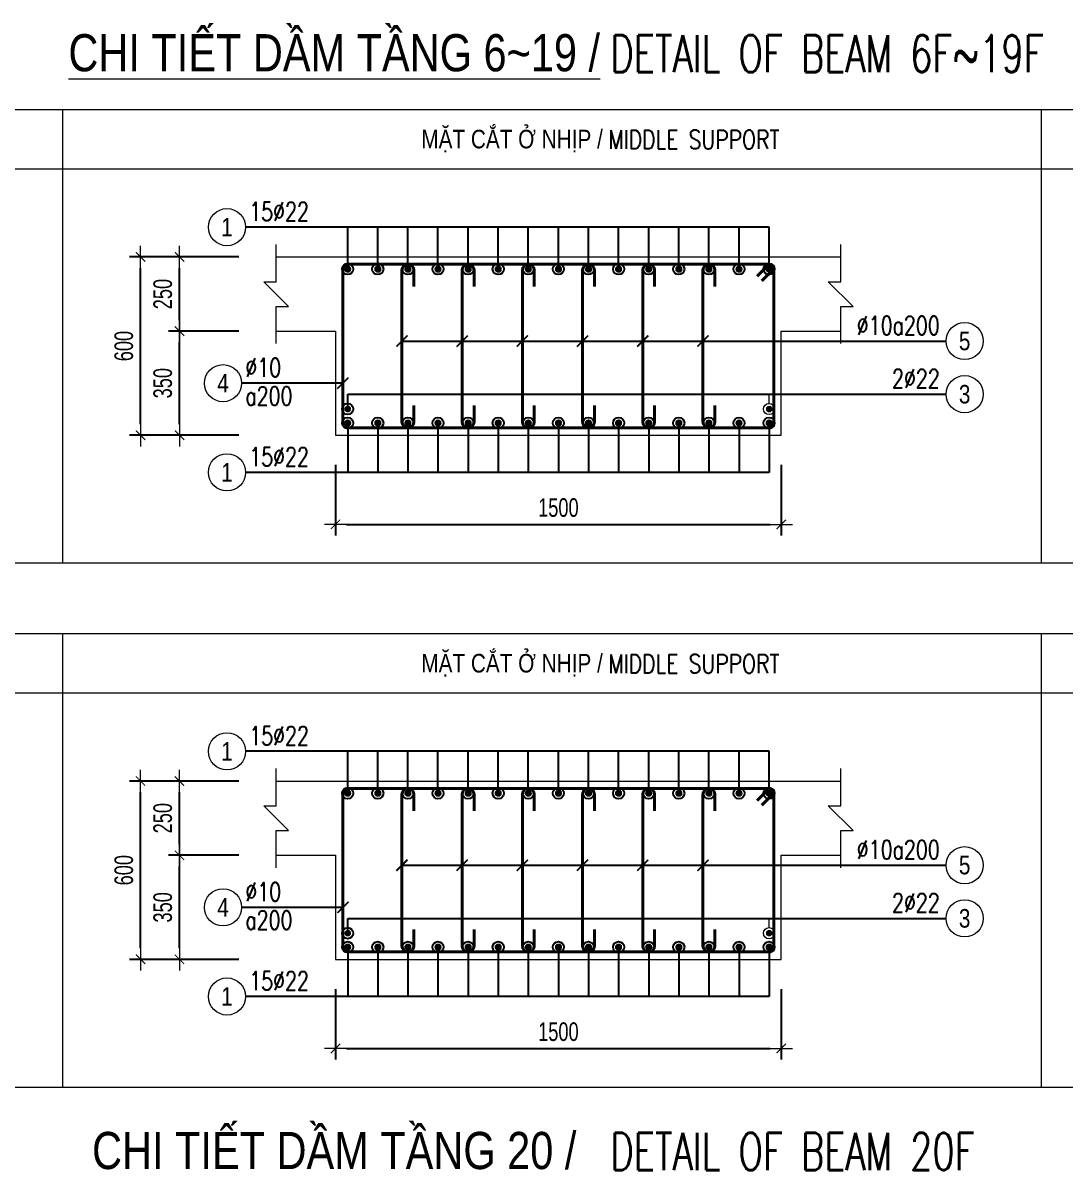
# Model space of a CAD drawing. Header units: millimetres. Extents: x 0 to 256521, y -18667 to 27271.
# Drawn here: x 226780 to 230287, y 6633 to 10493 of the extents above; entities that cross this region are included whole.
import ezdxf
from ezdxf.enums import TextEntityAlignment as Align

# ---------------------------------------------------------------- set-up
doc = ezdxf.new("R2010")
doc.units = ezdxf.units.MM
doc.layers.get('0').update_dxf_attribs({"lineweight": 20})
doc.layers.get('Defpoints').update_dxf_attribs({"color": 151, "lineweight": 9})
for name, color, linetype, lineweight in [('NDC_S_CONTINUOUS', 3, 'Continuous', 20), ('NDC_S_DIM', 1, 'Continuous', 15), ('NDC_S_REBAR', 4, 'Continuous', 35), ('NDC_S_STIRRUP', 4, 'Continuous', 40), ('NDC_S_THIN LINE', 8, 'Continuous', 9), ('NDC_S_VN TEXT', 7, 'Continuous', 20), ('NDC_Table', 3, 'Continuous', 20)]:
    doc.layers.add(name, color=color, linetype=linetype, lineweight=lineweight)
doc.styles.add('ARIAL', font='arial.ttf', dxfattribs={"width": 0.8})
doc.styles.add('NDC_DIM', font='', dxfattribs={"width": 0.75})
doc.styles.add('NDC_EN TXT', font='romans.shx', dxfattribs={"width": 0.8})
doc.styles.add('NDC_VIE TXT', font='arial.ttf', dxfattribs={"width": 0.8})
doc.styles.get('NDC_DIM').set_extended_font_data('Dotum')
doc.dimstyles.new('NDC_dim_25', dxfattribs={"dimscale": 25, "dimtxt": 2.5, "dimasz": 1.5, "dimexe": 1.5, "dimexo": 2.5, "dimgap": 1, "dimtad": 1, "dimdec": 0, "dimzin": 0, "dimdsep": 46, "dimtxsty": 'NDC_DIM', "dimblk": 'DIMMARK', "dimcen": 0.09, "dimdle": 1.2, "dimclrd": 1, "dimclre": 1, "dimclrt": 3, "dimadec": 0, "dimazin": 0, "dimtfac": 1, "dimtdec": 0, "dimtix": 1, "dimtofl": 0, "dimtmove": 0, "dimatfit": 3, "dimfxl": 8, "dimfxlon": 1, "dimtolj": 1, "dimtzin": 0, "dimarcsym": 0})

# ---------------------------------------------------------------- blocks, each defined once
blk = doc.blocks.new('DIMMARK')
at = {"layer": 'NDC_S_DIM', "color": 1}
blk.add_line((-1.5, 0), (1, 0), dxfattribs=at)
at = {"layer": 'NDC_S_DIM', "color": 2, "const_width": 0.1}
blk.add_lwpolyline([(-0.42, -0.42), (0.42, 0.42)], dxfattribs=at)
blk = doc.blocks.new('*D251')
at = {"layer": 'Defpoints', "color": 0, "transparency": 16777216}
for p in [(227832, 9106.1), (229332, 9106.1), (229332, 8806.1)]:
    blk.add_point(p, dxfattribs=at)
at = {"layer": 'NDC_S_DIM', "color": 1, "lineweight": -2, "transparency": 16777216}
for p, q in [((227832, 9006.1), (227832, 8768.6)), ((229332, 9006.1), (229332, 8768.6)), ((227869.5, 8806.1), (229294.5, 8806.1))]:
    blk.add_line(p, q, dxfattribs=at)
at = {"layer": 'NDC_S_DIM', "color": 1, "lineweight": -2, "transparency": 16777216, "xscale": 37.5, "yscale": 37.5, "zscale": 37.5, "rotation": 180}
blk.add_blockref('DIMMARK', (227832, 8806.1), dxfattribs=at)
at = {"layer": 'NDC_S_DIM', "color": 1, "lineweight": -2, "transparency": 16777216, "xscale": 37.5, "yscale": 37.5, "zscale": 37.5}
blk.add_blockref('DIMMARK', (229332, 8806.1), dxfattribs=at)
at = {"layer": 'NDC_S_DIM', "color": 3, "transparency": 16777216, "insert": (228582, 8862.3), "char_height": 62.5, "attachment_point": 5, "style": 'NDC_DIM'}
blk.add_mtext('\\A1;1500', dxfattribs=at)
blk = doc.blocks.new('*D252')
at = {"layer": 'Defpoints', "color": 0, "transparency": 16777216}
for p in [(227307, 9456.1), (227632, 9456.1), (227632, 9106.1)]:
    blk.add_point(p, dxfattribs=at)
at = {"layer": 'NDC_S_DIM', "color": 1, "lineweight": -2, "transparency": 16777216}
for p, q in [((227507, 9456.1), (227269.5, 9456.1)), ((227307, 9143.6), (227307, 9418.6)), ((227507, 9106.1), (227269.5, 9106.1))]:
    blk.add_line(p, q, dxfattribs=at)
at = {"layer": 'NDC_S_DIM', "color": 1, "lineweight": -2, "transparency": 16777216, "xscale": 37.5, "yscale": 37.5, "zscale": 37.5}
for p, rotation in [((227307, 9456.1), 90), ((227307, 9106.1), 270)]:
    blk.add_blockref('DIMMARK', p, dxfattribs=dict(at, rotation=rotation))
at = {"layer": 'NDC_S_DIM', "color": 3, "transparency": 16777216, "insert": (227250.8, 9281.1), "char_height": 62.5, "attachment_point": 5, "rotation": 90, "style": 'NDC_DIM'}
blk.add_mtext('\\A1;350', dxfattribs=at)
blk = doc.blocks.new('*D253')
at = {"layer": 'Defpoints', "color": 0, "transparency": 16777216}
for p in [(227307, 9706.1), (227632, 9706.1), (227632, 9456.1)]:
    blk.add_point(p, dxfattribs=at)
at = {"layer": 'NDC_S_DIM', "color": 1, "lineweight": -2, "transparency": 16777216}
for p, q in [((227507, 9706.1), (227269.5, 9706.1)), ((227307, 9493.6), (227307, 9668.6)), ((227507, 9456.1), (227269.5, 9456.1))]:
    blk.add_line(p, q, dxfattribs=at)
at = {"layer": 'NDC_S_DIM', "color": 1, "lineweight": -2, "transparency": 16777216, "xscale": 37.5, "yscale": 37.5, "zscale": 37.5}
for p, rotation in [((227307, 9706.1), 90), ((227307, 9456.1), 270)]:
    blk.add_blockref('DIMMARK', p, dxfattribs=dict(at, rotation=rotation))
at = {"layer": 'NDC_S_DIM', "color": 3, "transparency": 16777216, "insert": (227250.8, 9581.1), "char_height": 62.5, "attachment_point": 5, "rotation": 90, "style": 'NDC_DIM'}
blk.add_mtext('\\A1;250', dxfattribs=at)
blk = doc.blocks.new('*D254')
at = {"layer": 'Defpoints', "color": 0, "transparency": 16777216}
for p in [(227176, 9706.1), (227632, 9706.1), (227632, 9106.1)]:
    blk.add_point(p, dxfattribs=at)
at = {"layer": 'NDC_S_DIM', "color": 1, "lineweight": -2, "transparency": 16777216}
for p, q in [((227376, 9706.1), (227138.5, 9706.1)), ((227176, 9143.6), (227176, 9668.6)), ((227376, 9106.1), (227138.5, 9106.1))]:
    blk.add_line(p, q, dxfattribs=at)
at = {"layer": 'NDC_S_DIM', "color": 1, "lineweight": -2, "transparency": 16777216, "xscale": 37.5, "yscale": 37.5, "zscale": 37.5}
for p, rotation in [((227176, 9706.1), 90), ((227176, 9106.1), 270)]:
    blk.add_blockref('DIMMARK', p, dxfattribs=dict(at, rotation=rotation))
at = {"layer": 'NDC_S_DIM', "color": 3, "transparency": 16777216, "insert": (227119.8, 9406.1), "char_height": 62.5, "attachment_point": 5, "rotation": 90, "style": 'NDC_DIM'}
blk.add_mtext('\\A1;600', dxfattribs=at)
blk = doc.blocks.new('kata_block_THEP')
at = {"layer": 'NDC_S_REBAR', "color": 0}
for p, q in [((-0.5, 0), (0.5, 0)), ((-0.35, 0.35), (0.35, -0.35)), ((0.35, 0.35), (-0.35, -0.35)), ((0, 0.5), (0, -0.5))]:
    blk.add_line(p, q, dxfattribs=at)
at = {"layer": 'NDC_S_REBAR', "color": 0, "const_width": 0.0833}
blk.add_lwpolyline([(-0.5, 0, 1), (0.5, 0, 1), (-0.5, 0, 1)], format="xyb", dxfattribs=at)
blk = doc.blocks.new('*U212')
blk.add_circle((-2.5, 0), 2.5)
at = {"layer": 'NDC_S_VN TEXT', "color": 3, "style": 'NDC_EN TXT', "width": 0.75}
blk.add_attdef('DK1', (0.5, 0.85), '', height=2.5, dxfattribs=at)
at = {"layer": 'NDC_S_VN TEXT', "color": 7, "style": 'ARIAL', "width": 0.8}
blk.add_attdef('SH2', text='', height=2.5, dxfattribs=at).set_placement((-2.5, 0), align=Align.MIDDLE)
blk = doc.blocks.new('*U209')
blk.add_circle((2.5, 0), 2.5)
at = {"layer": 'NDC_S_VN TEXT', "color": 3, "style": 'NDC_EN TXT', "width": 0.75}
blk.add_attdef('DK2', text='', height=2.5, dxfattribs=at).set_placement((-0.85, 0.85), align=Align.RIGHT)
at = {"layer": 'NDC_S_VN TEXT', "color": 7, "style": 'ARIAL', "width": 0.8}
blk.add_attdef('SH3', text='', height=2.5, dxfattribs=at).set_placement((2.5, 0), align=Align.MIDDLE)
blk = doc.blocks.new('*U213')
blk.add_circle((-2.5, 0), 2.5)
at = {"layer": 'NDC_S_VN TEXT', "color": 3, "style": 'NDC_EN TXT', "width": 0.75}
for tag, p in [('DK1', (0.5, 0.85)), ('KC1', (0.5, -2.97))]:
    blk.add_attdef(tag, p, '', height=2.5, dxfattribs=at)
at = {"layer": 'NDC_S_VN TEXT', "color": 7, "style": 'ARIAL', "width": 0.8}
blk.add_attdef('SH2', text='', height=2.5, dxfattribs=at).set_placement((-2.5, 0), align=Align.MIDDLE)
blk = doc.blocks.new('TABLE 1')
at = {"layer": 'NDC_Table'}
for p, q in [((0, 0), (10824, 0)), ((7530.8, 0), (7530.8, -1526.1)), ((4237.7, 0), (4237.7, -1526.1)), ((0, -200), (10824, -200)), ((0, -1526.1), (10824, -1526.1))]:
    blk.add_line(p, q, dxfattribs=at)
at = {"layer": 'NDC_S_VN TEXT', "style": 'NDC_VIE TXT', "width": 0.8}
blk.add_text('MẶT CẮT Ở NHỊP /', height=62.5, dxfattribs=at).set_placement((5750.6, -100), align=Align.MIDDLE_CENTER)
at = {"layer": 'NDC_S_VN TEXT', "color": 2, "style": 'NDC_EN TXT', "width": 0.8}
blk.add_text('MIDDLE SUPPORT', height=62.5, dxfattribs=at).set_placement((6074.5, -101.8), align=Align.MIDDLE_LEFT)
blk = doc.blocks.new('*D360')
at = {"layer": 'Defpoints', "color": 0, "transparency": 16777216}
for p in [(227832, 7342.4), (229332, 7342.4), (229332, 7042.4)]:
    blk.add_point(p, dxfattribs=at)
at = {"layer": 'NDC_S_DIM', "color": 1, "lineweight": -2, "transparency": 16777216}
for p, q in [((227832, 7242.4), (227832, 7004.9)), ((229332, 7242.4), (229332, 7004.9)), ((227869.5, 7042.4), (229294.5, 7042.4))]:
    blk.add_line(p, q, dxfattribs=at)
at = {"layer": 'NDC_S_DIM', "color": 1, "lineweight": -2, "transparency": 16777216, "xscale": 37.5, "yscale": 37.5, "zscale": 37.5, "rotation": 180}
blk.add_blockref('DIMMARK', (227832, 7042.4), dxfattribs=at)
at = {"layer": 'NDC_S_DIM', "color": 1, "lineweight": -2, "transparency": 16777216, "xscale": 37.5, "yscale": 37.5, "zscale": 37.5}
blk.add_blockref('DIMMARK', (229332, 7042.4), dxfattribs=at)
at = {"layer": 'NDC_S_DIM', "color": 3, "transparency": 16777216, "insert": (228582, 7098.6), "char_height": 62.5, "attachment_point": 5, "style": 'NDC_DIM'}
blk.add_mtext('\\A1;1500', dxfattribs=at)
blk = doc.blocks.new('*D361')
at = {"layer": 'Defpoints', "color": 0, "transparency": 16777216}
for p in [(227307, 7692.4), (227632, 7692.4), (227632, 7342.4)]:
    blk.add_point(p, dxfattribs=at)
at = {"layer": 'NDC_S_DIM', "color": 1, "lineweight": -2, "transparency": 16777216}
for p, q in [((227507, 7692.4), (227269.5, 7692.4)), ((227307, 7379.9), (227307, 7654.9)), ((227507, 7342.4), (227269.5, 7342.4))]:
    blk.add_line(p, q, dxfattribs=at)
at = {"layer": 'NDC_S_DIM', "color": 1, "lineweight": -2, "transparency": 16777216, "xscale": 37.5, "yscale": 37.5, "zscale": 37.5}
for p, rotation in [((227307, 7692.4), 90), ((227307, 7342.4), 270)]:
    blk.add_blockref('DIMMARK', p, dxfattribs=dict(at, rotation=rotation))
at = {"layer": 'NDC_S_DIM', "color": 3, "transparency": 16777216, "insert": (227250.8, 7517.4), "char_height": 62.5, "attachment_point": 5, "rotation": 90, "style": 'NDC_DIM'}
blk.add_mtext('\\A1;350', dxfattribs=at)
blk = doc.blocks.new('*D362')
at = {"layer": 'Defpoints', "color": 0, "transparency": 16777216}
for p in [(227307, 7942.4), (227632, 7942.4), (227632, 7692.4)]:
    blk.add_point(p, dxfattribs=at)
at = {"layer": 'NDC_S_DIM', "color": 1, "lineweight": -2, "transparency": 16777216}
for p, q in [((227507, 7942.4), (227269.5, 7942.4)), ((227307, 7729.9), (227307, 7904.9)), ((227507, 7692.4), (227269.5, 7692.4))]:
    blk.add_line(p, q, dxfattribs=at)
at = {"layer": 'NDC_S_DIM', "color": 1, "lineweight": -2, "transparency": 16777216, "xscale": 37.5, "yscale": 37.5, "zscale": 37.5}
for p, rotation in [((227307, 7942.4), 90), ((227307, 7692.4), 270)]:
    blk.add_blockref('DIMMARK', p, dxfattribs=dict(at, rotation=rotation))
at = {"layer": 'NDC_S_DIM', "color": 3, "transparency": 16777216, "insert": (227250.8, 7817.4), "char_height": 62.5, "attachment_point": 5, "rotation": 90, "style": 'NDC_DIM'}
blk.add_mtext('\\A1;250', dxfattribs=at)
blk = doc.blocks.new('*D363')
at = {"layer": 'Defpoints', "color": 0, "transparency": 16777216}
for p in [(227176, 7942.4), (227632, 7942.4), (227632, 7342.4)]:
    blk.add_point(p, dxfattribs=at)
at = {"layer": 'NDC_S_DIM', "color": 1, "lineweight": -2, "transparency": 16777216}
for p, q in [((227376, 7942.4), (227138.5, 7942.4)), ((227176, 7379.9), (227176, 7904.9)), ((227376, 7342.4), (227138.5, 7342.4))]:
    blk.add_line(p, q, dxfattribs=at)
at = {"layer": 'NDC_S_DIM', "color": 1, "lineweight": -2, "transparency": 16777216, "xscale": 37.5, "yscale": 37.5, "zscale": 37.5}
for p, rotation in [((227176, 7942.4), 90), ((227176, 7342.4), 270)]:
    blk.add_blockref('DIMMARK', p, dxfattribs=dict(at, rotation=rotation))
at = {"layer": 'NDC_S_DIM', "color": 3, "transparency": 16777216, "insert": (227119.8, 7642.4), "char_height": 62.5, "attachment_point": 5, "rotation": 90, "style": 'NDC_DIM'}
blk.add_mtext('\\A1;600', dxfattribs=at)

msp = doc.modelspace()

# ---------------------------------------------------------------- linework, layer by layer
at = {"layer": 'NDC_S_CONTINUOUS'}
for p, q in [((227632, 9706.1), (229532, 9706.1)), ((227632, 7942.4), (229532, 7942.4))]:
    msp.add_line(p, q, dxfattribs=at)
for points in [[(227632, 9456.1), (227832, 9456.1), (227832, 9106.1), (229332, 9106.1), (229332, 9456.1), (229532, 9456.1)], [(227632, 7692.4), (227832, 7692.4), (227832, 7342.4), (229332, 7342.4), (229332, 7692.4), (229532, 7692.4)]]:
    msp.add_lwpolyline(points, dxfattribs=at)
at = {"layer": 'NDC_S_DIM'}
for points in [[(227632, 9414.4), (227632, 9539.4), (227673.7, 9539.4), (227590.4, 9622.7), (227632, 9622.7), (227632, 9747.7)], [(229532, 9414.4), (229532, 9539.4), (229573.7, 9539.4), (229490.4, 9622.7), (229532, 9622.7), (229532, 9747.7)], [(227632, 7650.7), (227632, 7775.7), (227673.7, 7775.7), (227590.4, 7859.1), (227632, 7859.1), (227632, 7984.1)], [(229532, 7650.7), (229532, 7775.7), (229573.7, 7775.7), (229490.4, 7859.1), (229532, 7859.1), (229532, 7984.1)]]:
    msp.add_lwpolyline(points, dxfattribs=at)
at = {"layer": 'NDC_S_STIRRUP'}
for points in [[(229251, 9641.1), (229291, 9681.1, -0.414214), (229307, 9665.1), (229307, 9147.1, -0.414214), (229291, 9131.1), (227873, 9131.1, -0.414214), (227857, 9147.1), (227857, 9665.1, -0.414214), (227873, 9681.1), (229291, 9681.1, -0.414214), (229307, 9665.1), (229267, 9625.1)], [(228095.6, 9606.1), (228095.6, 9661.1, 1), (228055.6, 9661.1), (228055.6, 9151.1, 1), (228095.6, 9151.1), (228095.6, 9206.1)], [(228298.2, 9606.1), (228298.2, 9661.1, 1), (228258.2, 9661.1), (228258.2, 9151.1, 1), (228298.2, 9151.1), (228298.2, 9206.1)], [(228500.8, 9606.1), (228500.8, 9661.1, 1), (228460.8, 9661.1), (228460.8, 9151.1, 1), (228500.8, 9151.1), (228500.8, 9206.1)], [(228703.3, 9606.1), (228703.3, 9661.1, 1), (228663.3, 9661.1), (228663.3, 9151.1, 1), (228703.3, 9151.1), (228703.3, 9206.1)], [(228905.9, 9606.1), (228905.9, 9661.1, 1), (228865.9, 9661.1), (228865.9, 9151.1, 1), (228905.9, 9151.1), (228905.9, 9206.1)], [(229108.5, 9606.1), (229108.5, 9661.1, 1), (229068.5, 9661.1), (229068.5, 9151.1, 1), (229108.5, 9151.1), (229108.5, 9206.1)], [(229251, 7877.4), (229291, 7917.4, -0.414214), (229307, 7901.4), (229307, 7383.4, -0.414214), (229291, 7367.4), (227873, 7367.4, -0.414214), (227857, 7383.4), (227857, 7901.4, -0.414214), (227873, 7917.4), (229291, 7917.4, -0.414214), (229307, 7901.4), (229267, 7861.4)], [(228095.6, 7842.4), (228095.6, 7897.4, 1), (228055.6, 7897.4), (228055.6, 7387.4, 1), (228095.6, 7387.4), (228095.6, 7442.4)], [(228298.2, 7842.4), (228298.2, 7897.4, 1), (228258.2, 7897.4), (228258.2, 7387.4, 1), (228298.2, 7387.4), (228298.2, 7442.4)], [(228500.8, 7842.4), (228500.8, 7897.4, 1), (228460.8, 7897.4), (228460.8, 7387.4, 1), (228500.8, 7387.4), (228500.8, 7442.4)], [(228703.3, 7842.4), (228703.3, 7897.4, 1), (228663.3, 7897.4), (228663.3, 7387.4, 1), (228703.3, 7387.4), (228703.3, 7442.4)], [(228905.9, 7842.4), (228905.9, 7897.4, 1), (228865.9, 7897.4), (228865.9, 7387.4, 1), (228905.9, 7387.4), (228905.9, 7442.4)], [(229108.5, 7842.4), (229108.5, 7897.4, 1), (229068.5, 7897.4), (229068.5, 7387.4, 1), (229108.5, 7387.4), (229108.5, 7442.4)]]:
    msp.add_lwpolyline(points, format="xyb", dxfattribs=at)
at = {"layer": 'NDC_S_THIN LINE'}
for p, q in [((229291, 9212.8), (229291, 9244.1)), ((229291, 7449.1), (229291, 7480.4))]:
    msp.add_line(p, q, dxfattribs=at)
for centre in [(227873, 9194.1), (229291, 9194.1), (227873, 7430.4), (229291, 7430.4)]:
    msp.add_circle(centre, 18.8, dxfattribs=at)

# ---------------------------------------------------------------- block references
at = {"layer": 'NDC_S_REBAR'}
for p, xscale, yscale, zscale in [((227873, 9665.1), 22, 22, 22), ((227974.3, 9665.1), 22, 22, 22), ((228075.6, 9665.1), 22, 22, 22), ((228176.9, 9665.1), 22, 22, 22), ((228278.2, 9665.1), 22, 22, 22), ((228379.5, 9665.1), 22, 22, 22), ((228480.8, 9665.1), 22, 22, 22), ((228582, 9665.1), 22, 22, 22), ((228683.3, 9665.1), 22, 22, 22), ((228784.6, 9665.1), 22, 22, 22), ((228885.9, 9665.1), 22, 22, 22), ((228987.2, 9665.1), 22, 22, 22), ((229088.5, 9665.1), 22, 22, 22), ((229189.8, 9665.1), 22, 22, 22), ((229291, 9665.1), 22, 22, 22), ((227873, 9194.1), 20, 20, 20), ((229291, 9194.1), 20, 20, 20), ((227873, 9147.1), 22, 22, 22), ((227974.3, 9147.1), 22, 22, 22), ((228075.6, 9147.1), 22, 22, 22), ((228176.9, 9147.1), 22, 22, 22), ((228278.2, 9147.1), 22, 22, 22), ((228379.5, 9147.1), 22, 22, 22), ((228480.8, 9147.1), 22, 22, 22), ((228582, 9147.1), 22, 22, 22), ((228683.3, 9147.1), 22, 22, 22), ((228784.6, 9147.1), 22, 22, 22), ((228885.9, 9147.1), 22, 22, 22), ((228987.2, 9147.1), 22, 22, 22), ((229088.5, 9147.1), 22, 22, 22), ((229189.8, 9147.1), 22, 22, 22), ((229291, 9147.1), 22, 22, 22), ((227873, 7901.4), 22, 22, 22), ((227974.3, 7901.4), 22, 22, 22), ((228075.6, 7901.4), 22, 22, 22), ((228176.9, 7901.4), 22, 22, 22), ((228278.2, 7901.4), 22, 22, 22), ((228379.5, 7901.4), 22, 22, 22), ((228480.8, 7901.4), 22, 22, 22), ((228582, 7901.4), 22, 22, 22), ((228683.3, 7901.4), 22, 22, 22), ((228784.6, 7901.4), 22, 22, 22), ((228885.9, 7901.4), 22, 22, 22), ((228987.2, 7901.4), 22, 22, 22), ((229088.5, 7901.4), 22, 22, 22), ((229189.8, 7901.4), 22, 22, 22), ((229291, 7901.4), 22, 22, 22), ((227873, 7430.4), 20, 20, 20), ((229291, 7430.4), 20, 20, 20), ((227873, 7383.4), 22, 22, 22), ((227974.3, 7383.4), 22, 22, 22), ((228075.6, 7383.4), 22, 22, 22), ((228176.9, 7383.4), 22, 22, 22), ((228278.2, 7383.4), 22, 22, 22), ((228379.5, 7383.4), 22, 22, 22), ((228480.8, 7383.4), 22, 22, 22), ((228582, 7383.4), 22, 22, 22), ((228683.3, 7383.4), 22, 22, 22), ((228784.6, 7383.4), 22, 22, 22), ((228885.9, 7383.4), 22, 22, 22), ((228987.2, 7383.4), 22, 22, 22), ((229088.5, 7383.4), 22, 22, 22), ((229189.8, 7383.4), 22, 22, 22), ((229291, 7383.4), 22, 22, 22)]:
    msp.add_blockref('kata_block_THEP', p, dxfattribs=dict(at, xscale=xscale, yscale=yscale, zscale=zscale))
at = {"layer": 'NDC_S_THIN LINE'}
for p in [(222675.6, 10202.6), (222675.6, 8438.9)]:
    msp.add_blockref('TABLE 1', p, dxfattribs=at)
at = {"layer": 'NDC_S_THIN LINE', "xscale": 25, "yscale": 25, "zscale": 25}
for name, p, values in [('*U212', (227529.3, 9806.1), {'SH2': '1', 'DK1': '15%%c22'}), ('*U209', (229886.6, 9422.8), {'SH3': '5', 'DK2': '%%c10a200'}), ('*U213', (227516, 9281.1), {'SH2': '4', 'DK1': '%%c10', 'KC1': 'a200'}), ('*U209', (229886.6, 9244.1), {'SH3': '3', 'DK2': '2%%c22'}), ('*U212', (227529.3, 8981.1), {'SH2': '1', 'DK1': '15%%c22'}), ('*U212', (227529.3, 8042.4), {'SH2': '1', 'DK1': '15%%c22'}), ('*U209', (229886.6, 7659.1), {'SH3': '5', 'DK2': '%%c10a200'}), ('*U213', (227516, 7517.4), {'SH2': '4', 'DK1': '%%c10', 'KC1': 'a200'}), ('*U209', (229886.6, 7480.4), {'SH3': '3', 'DK2': '2%%c22'}), ('*U212', (227529.3, 7217.4), {'SH2': '1', 'DK1': '15%%c22'})]:
    msp.add_blockref(name, p, dxfattribs=at).add_auto_attribs(values)

# ---------------------------------------------------------------- texts
at = {"layer": 'NDC_S_VN TEXT', "style": 'NDC_VIE TXT', "width": 0.8}
for s, p in [('%%UCHI TIẾT DẦM TẦNG 6~19 /', (227827.7, 10330.6)), ('CHI TIẾT DẦM TẦNG 20 /', (227827.7, 6636.7))]:
    msp.add_text(s, height=125, dxfattribs=at).set_placement(p, align=Align.CENTER)
at = {"layer": 'NDC_S_VN TEXT', "color": 2, "style": 'NDC_EN TXT', "width": 0.7}
for s, p in [('DETAIL OF BEAM 6F~19F', (228756.8, 10389.8)), ('DETAIL OF BEAM 20F', (228756.8, 6695.9))]:
    msp.add_text(s, height=125, dxfattribs=at).set_placement(p, align=Align.MIDDLE_LEFT)

# ---------------------------------------------------------------- dimensions: what is measured, and where the dimension line sits
at = {"layer": 'NDC_S_DIM'}
for base, p1, p2, picture, middle in [((227176, 9706.1), (227632, 9106.1), (227632, 9706.1), '*D254', (227119.8, 9406.1)), ((227307, 9706.1), (227632, 9456.1), (227632, 9706.1), '*D253', (227250.8, 9581.1)), ((227307, 9456.1), (227632, 9106.1), (227632, 9456.1), '*D252', (227250.8, 9281.1)), ((227176, 7942.4), (227632, 7342.4), (227632, 7942.4), '*D363', (227119.8, 7642.4)), ((227307, 7942.4), (227632, 7692.4), (227632, 7942.4), '*D362', (227250.8, 7817.4)), ((227307, 7692.4), (227632, 7342.4), (227632, 7692.4), '*D361', (227250.8, 7517.4))]:
    dim = msp.add_linear_dim(base=base, p1=p1, p2=p2, angle=270, dimstyle='NDC_dim_25', dxfattribs=at)
    dim.commit()
    dim.dimension.update_dxf_attribs({"geometry": picture, "text_midpoint": middle})
for base, p1, p2, picture, middle in [((229332, 8806.1), (227832, 9106.1), (229332, 9106.1), '*D251', (228582, 8862.3)), ((229332, 7042.4), (227832, 7342.4), (229332, 7342.4), '*D360', (228582, 7098.6))]:
    dim = msp.add_linear_dim(base=base, p1=p1, p2=p2, dimstyle='NDC_dim_25', dxfattribs=at)
    dim.commit()
    dim.dimension.update_dxf_attribs({"geometry": picture, "text_midpoint": middle})

# ---------------------------------------------------------------- leaders
at = {"layer": 'NDC_S_THIN LINE'}
for points, override in [([(227873, 9665.1), (227873, 9806.1), (227529.3, 9806.1)], {"dimldrblk": 'DotBlank'}), ([(227974.3, 9665.1), (227974.3, 9806.1), (227529.3, 9806.1)], {"dimldrblk": 'DotBlank'}), ([(228075.6, 9665.1), (228075.6, 9806.1), (227529.3, 9806.1)], {"dimldrblk": 'DotBlank'}), ([(228176.9, 9665.1), (228176.9, 9806.1), (227529.3, 9806.1)], {"dimldrblk": 'DotBlank'}), ([(228278.2, 9665.1), (228278.2, 9806.1), (227529.3, 9806.1)], {"dimldrblk": 'DotBlank'}), ([(228379.5, 9665.1), (228379.5, 9806.1), (227529.3, 9806.1)], {"dimldrblk": 'DotBlank'}), ([(228480.8, 9665.1), (228480.8, 9806.1), (227529.3, 9806.1)], {"dimldrblk": 'DotBlank'}), ([(228582, 9665.1), (228582, 9806.1), (227529.3, 9806.1)], {"dimldrblk": 'DotBlank'}), ([(228683.3, 9665.1), (228683.3, 9806.1), (227529.3, 9806.1)], {"dimldrblk": 'DotBlank'}), ([(228784.6, 9665.1), (228784.6, 9806.1), (227529.3, 9806.1)], {"dimldrblk": 'DotBlank'}), ([(228885.9, 9665.1), (228885.9, 9806.1), (227529.3, 9806.1)], {"dimldrblk": 'DotBlank'}), ([(228987.2, 9665.1), (228987.2, 9806.1), (227529.3, 9806.1)], {"dimldrblk": 'DotBlank'}), ([(229088.5, 9665.1), (229088.5, 9806.1), (227529.3, 9806.1)], {"dimldrblk": 'DotBlank'}), ([(229189.8, 9665.1), (229189.8, 9806.1), (227529.3, 9806.1)], {"dimldrblk": 'DotBlank'}), ([(229291, 9665.1), (229291, 9806.1), (227529.3, 9806.1)], {"dimldrblk": 'DotBlank'}), ([(228055.6, 9422.8), (229886.6, 9422.8)], {"dimldrblk": 'ArchTick'}), ([(228258.2, 9422.8), (229886.6, 9422.8)], {"dimldrblk": 'ArchTick'}), ([(228460.8, 9422.8), (229886.6, 9422.8)], {"dimldrblk": 'ArchTick'}), ([(228663.3, 9422.8), (229886.6, 9422.8)], {"dimldrblk": 'ArchTick'}), ([(228865.9, 9422.8), (229886.6, 9422.8)], {"dimldrblk": 'ArchTick'}), ([(229068.5, 9422.8), (229886.6, 9422.8)], {"dimldrblk": 'ArchTick'}), ([(227857, 9281.1), (227516, 9281.1)], {"dimldrblk": 'ArchTick'}), ([(227873, 9194.1), (227873, 9244.1), (229886.6, 9244.1)], {"dimldrblk": 'DotBlank'}), ([(227873, 9147.1), (227873, 8981.1), (227529.3, 8981.1)], {"dimldrblk": 'DotBlank'}), ([(227974.3, 9147.1), (227974.3, 8981.1), (227529.3, 8981.1)], {"dimldrblk": 'DotBlank'}), ([(228075.6, 9147.1), (228075.6, 8981.1), (227529.3, 8981.1)], {"dimldrblk": 'DotBlank'}), ([(228176.9, 9147.1), (228176.9, 8981.1), (227529.3, 8981.1)], {"dimldrblk": 'DotBlank'}), ([(228278.2, 9147.1), (228278.2, 8981.1), (227529.3, 8981.1)], {"dimldrblk": 'DotBlank'}), ([(228379.5, 9147.1), (228379.5, 8981.1), (227529.3, 8981.1)], {"dimldrblk": 'DotBlank'}), ([(228480.8, 9147.1), (228480.8, 8981.1), (227529.3, 8981.1)], {"dimldrblk": 'DotBlank'}), ([(228582, 9147.1), (228582, 8981.1), (227529.3, 8981.1)], {"dimldrblk": 'DotBlank'}), ([(228683.3, 9147.1), (228683.3, 8981.1), (227529.3, 8981.1)], {"dimldrblk": 'DotBlank'}), ([(228784.6, 9147.1), (228784.6, 8981.1), (227529.3, 8981.1)], {"dimldrblk": 'DotBlank'}), ([(228885.9, 9147.1), (228885.9, 8981.1), (227529.3, 8981.1)], {"dimldrblk": 'DotBlank'}), ([(228987.2, 9147.1), (228987.2, 8981.1), (227529.3, 8981.1)], {"dimldrblk": 'DotBlank'}), ([(229088.5, 9147.1), (229088.5, 8981.1), (227529.3, 8981.1)], {"dimldrblk": 'DotBlank'}), ([(229189.8, 9147.1), (229189.8, 8981.1), (227529.3, 8981.1)], {"dimldrblk": 'DotBlank'}), ([(229291, 9147.1), (229291, 8981.1), (227529.3, 8981.1)], {"dimldrblk": 'DotBlank'}), ([(227873, 7901.4), (227873, 8042.4), (227529.3, 8042.4)], {"dimldrblk": 'DotBlank'}), ([(227974.3, 7901.4), (227974.3, 8042.4), (227529.3, 8042.4)], {"dimldrblk": 'DotBlank'}), ([(228075.6, 7901.4), (228075.6, 8042.4), (227529.3, 8042.4)], {"dimldrblk": 'DotBlank'}), ([(228176.9, 7901.4), (228176.9, 8042.4), (227529.3, 8042.4)], {"dimldrblk": 'DotBlank'}), ([(228278.2, 7901.4), (228278.2, 8042.4), (227529.3, 8042.4)], {"dimldrblk": 'DotBlank'}), ([(228379.5, 7901.4), (228379.5, 8042.4), (227529.3, 8042.4)], {"dimldrblk": 'DotBlank'}), ([(228480.8, 7901.4), (228480.8, 8042.4), (227529.3, 8042.4)], {"dimldrblk": 'DotBlank'}), ([(228582, 7901.4), (228582, 8042.4), (227529.3, 8042.4)], {"dimldrblk": 'DotBlank'}), ([(228683.3, 7901.4), (228683.3, 8042.4), (227529.3, 8042.4)], {"dimldrblk": 'DotBlank'}), ([(228784.6, 7901.4), (228784.6, 8042.4), (227529.3, 8042.4)], {"dimldrblk": 'DotBlank'}), ([(228885.9, 7901.4), (228885.9, 8042.4), (227529.3, 8042.4)], {"dimldrblk": 'DotBlank'}), ([(228987.2, 7901.4), (228987.2, 8042.4), (227529.3, 8042.4)], {"dimldrblk": 'DotBlank'}), ([(229088.5, 7901.4), (229088.5, 8042.4), (227529.3, 8042.4)], {"dimldrblk": 'DotBlank'}), ([(229189.8, 7901.4), (229189.8, 8042.4), (227529.3, 8042.4)], {"dimldrblk": 'DotBlank'}), ([(229291, 7901.4), (229291, 8042.4), (227529.3, 8042.4)], {"dimldrblk": 'DotBlank'}), ([(228055.6, 7659.1), (229886.6, 7659.1)], {"dimldrblk": 'ArchTick'}), ([(228258.2, 7659.1), (229886.6, 7659.1)], {"dimldrblk": 'ArchTick'}), ([(228460.8, 7659.1), (229886.6, 7659.1)], {"dimldrblk": 'ArchTick'}), ([(228663.3, 7659.1), (229886.6, 7659.1)], {"dimldrblk": 'ArchTick'}), ([(228865.9, 7659.1), (229886.6, 7659.1)], {"dimldrblk": 'ArchTick'}), ([(229068.5, 7659.1), (229886.6, 7659.1)], {"dimldrblk": 'ArchTick'}), ([(227857, 7517.4), (227516, 7517.4)], {"dimldrblk": 'ArchTick'}), ([(227873, 7430.4), (227873, 7480.4), (229886.6, 7480.4)], {"dimldrblk": 'DotBlank'}), ([(227873, 7383.4), (227873, 7217.4), (227529.3, 7217.4)], {"dimldrblk": 'DotBlank'}), ([(227974.3, 7383.4), (227974.3, 7217.4), (227529.3, 7217.4)], {"dimldrblk": 'DotBlank'}), ([(228075.6, 7383.4), (228075.6, 7217.4), (227529.3, 7217.4)], {"dimldrblk": 'DotBlank'}), ([(228176.9, 7383.4), (228176.9, 7217.4), (227529.3, 7217.4)], {"dimldrblk": 'DotBlank'}), ([(228278.2, 7383.4), (228278.2, 7217.4), (227529.3, 7217.4)], {"dimldrblk": 'DotBlank'}), ([(228379.5, 7383.4), (228379.5, 7217.4), (227529.3, 7217.4)], {"dimldrblk": 'DotBlank'}), ([(228480.8, 7383.4), (228480.8, 7217.4), (227529.3, 7217.4)], {"dimldrblk": 'DotBlank'}), ([(228582, 7383.4), (228582, 7217.4), (227529.3, 7217.4)], {"dimldrblk": 'DotBlank'}), ([(228683.3, 7383.4), (228683.3, 7217.4), (227529.3, 7217.4)], {"dimldrblk": 'DotBlank'}), ([(228784.6, 7383.4), (228784.6, 7217.4), (227529.3, 7217.4)], {"dimldrblk": 'DotBlank'}), ([(228885.9, 7383.4), (228885.9, 7217.4), (227529.3, 7217.4)], {"dimldrblk": 'DotBlank'}), ([(228987.2, 7383.4), (228987.2, 7217.4), (227529.3, 7217.4)], {"dimldrblk": 'DotBlank'}), ([(229088.5, 7383.4), (229088.5, 7217.4), (227529.3, 7217.4)], {"dimldrblk": 'DotBlank'}), ([(229189.8, 7383.4), (229189.8, 7217.4), (227529.3, 7217.4)], {"dimldrblk": 'DotBlank'}), ([(229291, 7383.4), (229291, 7217.4), (227529.3, 7217.4)], {"dimldrblk": 'DotBlank'})]:
    msp.add_leader(points, dimstyle='NDC_dim_25', override=override, dxfattribs=at)

doc.saveas('drawing.dxf')
